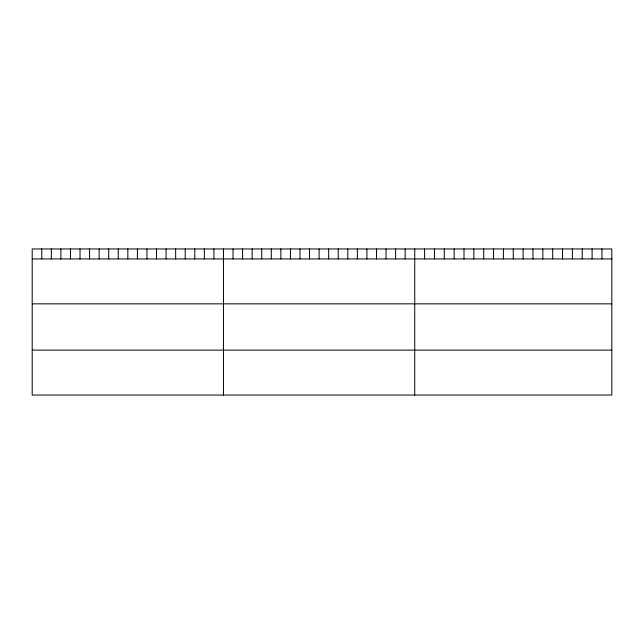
<?xml version="1.0" encoding="UTF-8"?>
<svg xmlns="http://www.w3.org/2000/svg" width="644" height="644" viewBox="0 0 644 644"><rect width="100%" height="100%" fill="white"/><g stroke="black" fill="none" stroke-linecap="round" stroke-linejoin="round"><path stroke-width="0.97" d="M611.8 258.936L611.8 395.046L32.2 395.046L32.2 248.954L611.8 248.954L611.8 258.936L32.2 258.936M32.2 303.847L611.8 303.847M32.2 350.127L611.8 350.127M601.947 248.954L601.947 258.936M592.094 248.954L592.094 258.936M582.24 248.954L582.24 258.936M572.387 248.954L572.387 258.936M562.534 248.954L562.534 258.936M552.681 248.954L552.681 258.936M542.828 248.954L542.828 258.936M532.974 248.954L532.974 258.936M523.121 248.954L523.121 258.936M513.268 248.954L513.268 258.936M503.415 248.954L503.415 258.936M493.562 248.954L493.562 258.936M483.708 248.954L483.708 258.936M473.855 248.954L473.855 258.936M464.002 248.954L464.002 258.936M454.149 248.954L454.149 258.936M444.296 248.954L444.296 258.936M434.442 248.954L434.442 258.936M424.589 248.954L424.589 258.936M414.736 248.954L414.736 395.046M405.173 248.954L405.173 258.936M395.609 248.954L395.609 258.936M386.046 248.954L386.046 258.936M376.482 248.954L376.482 258.936M366.919 248.954L366.919 258.936M357.356 248.954L357.356 258.936M347.792 248.954L347.792 258.936M338.229 248.954L338.229 258.936M328.665 248.954L328.665 258.936M319.102 248.954L319.102 258.936M309.539 248.954L309.539 258.936M299.975 248.954L299.975 258.936M290.412 248.954L290.412 258.936M280.848 248.954L280.848 258.936M271.285 248.954L271.285 258.936M261.722 248.954L261.722 258.936M252.158 248.954L252.158 258.936M242.595 248.954L242.595 258.936M233.031 248.954L233.031 258.936M223.468 248.954L223.468 395.046M213.905 248.954L213.905 258.936M204.341 248.954L204.341 258.936M194.778 248.954L194.778 258.936M185.214 248.954L185.214 258.936M175.651 248.954L175.651 258.936M166.088 248.954L166.088 258.936M156.524 248.954L156.524 258.936M146.961 248.954L146.961 258.936M137.397 248.954L137.397 258.936M127.834 248.954L127.834 258.936M118.271 248.954L118.271 258.936M108.707 248.954L108.707 258.936M99.144 248.954L99.144 258.936M89.58 248.954L89.58 258.936M80.017 248.954L80.017 258.936M70.454 248.954L70.454 258.936M60.89 248.954L60.89 258.936M51.327 248.954L51.327 258.936M41.763 248.954L41.763 258.936"/></g></svg>
